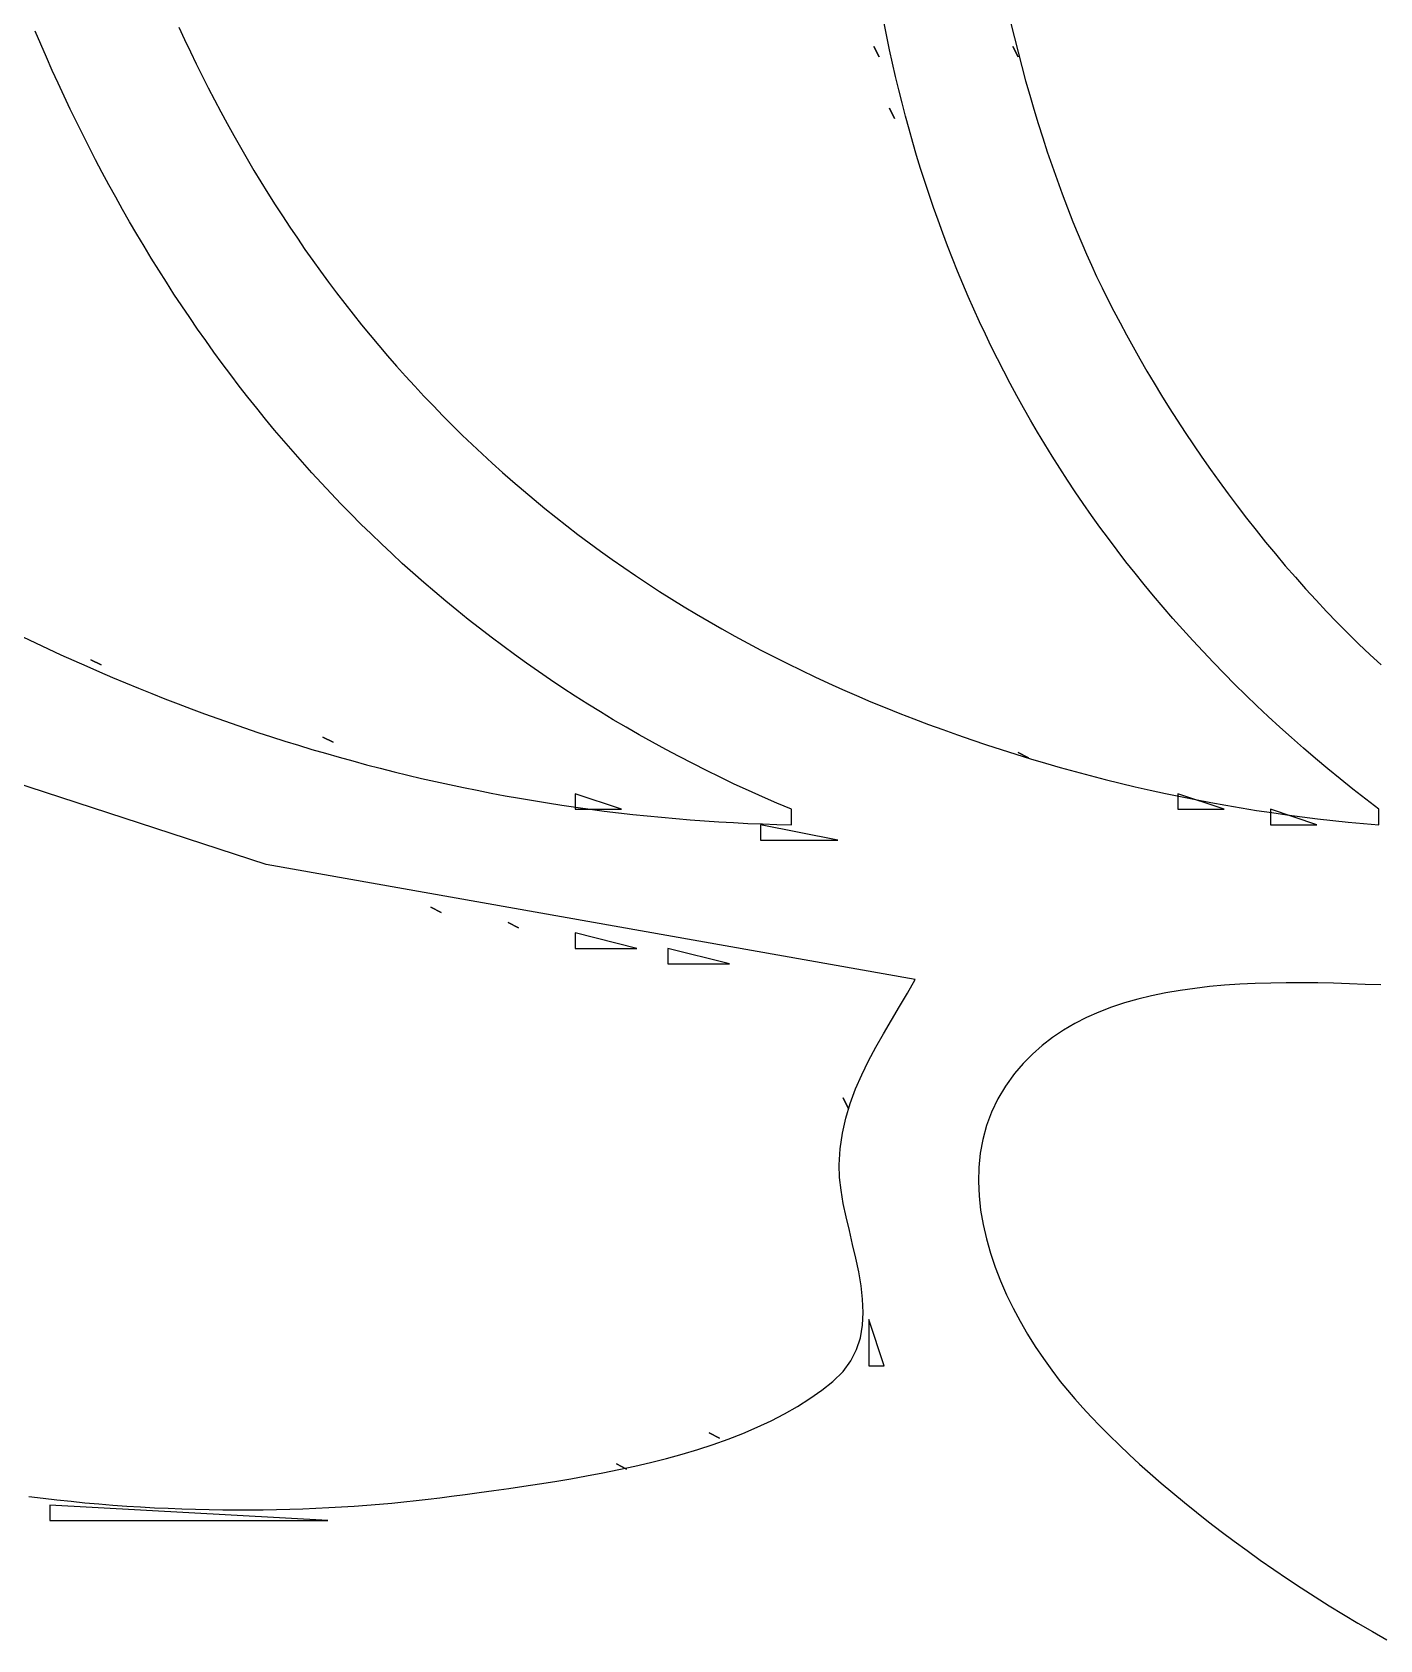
# Model space of a CAD drawing. Header units: millimetres. Extents: x 56222 to 3066687, y -650199 to -121287.
# Drawn here: x 141932.16 to 141933.716, y -185291.693 to -185289.838 of the extents above; entities that cross this region are included whole.
import ezdxf

# ---------------------------------------------------------------- set-up
doc = ezdxf.new("R2010")
doc.units = ezdxf.units.MM
doc.header["$MEASUREMENT"] = 0
doc.layers.add('$TD_AUDIT_GENERATED_(A0BDF17)', color=32, linetype='Continuous', lineweight=30)

msp = doc.modelspace()

# ---------------------------------------------------------------- linework, layer by layer
at = {"layer": '$TD_AUDIT_GENERATED_(A0BDF17)', "linetype": 'Continuous', "lineweight": 25, "ltscale": 2}
for p, q in [((141933.1464, -185289.8433, 0.5173), (141933.1433, -185289.8279, 0.5173)), ((141933.2899, -185289.8282, 0.5173), (141933.2939, -185289.8448, 0.5173)), ((141932.1699, -185289.8522, 0.5173), (141932.1635, -185289.8371, 0.5173)), ((141932.3293, -185289.8326, 0.5173), (141932.3359, -185289.8468, 0.5173)), ((141932.3359, -185289.8468, 0.5173), (141932.3425, -185289.8609, 0.5173)), ((141933.1496, -185289.8587, 0.5173), (141933.1464, -185289.8433, 0.5173)), ((141933.2939, -185289.8448, 0.5173), (141933.298, -185289.8614, 0.5173)), ((141932.1764, -185289.8673, 0.5173), (141932.1699, -185289.8522, 0.5173)), ((141932.3425, -185289.8609, 0.5173), (141932.3493, -185289.8749, 0.5173)), ((141933.1317, -185289.8548, 0.5173), (141933.1376, -185289.8667, 0.5173)), ((141933.1376, -185289.8667, 0.5173), (141933.1317, -185289.8548, 0.5173)), ((141933.153, -185289.8741, 0.5173), (141933.1496, -185289.8587, 0.5173)), ((141933.2922, -185289.8548, 0.5173), (141933.2982, -185289.8667, 0.5173)), ((141933.2982, -185289.8667, 0.5173), (141933.2922, -185289.8548, 0.5173)), ((141933.298, -185289.8614, 0.5173), (141933.3023, -185289.878, 0.5173)), ((141932.1831, -185289.8824, 0.5173), (141932.1764, -185289.8673, 0.5173)), ((141932.1899, -185289.8973, 0.5173), (141932.1831, -185289.8824, 0.5173)), ((141932.3493, -185289.8749, 0.5173), (141932.3562, -185289.8889, 0.5173)), ((141933.1566, -185289.8894, 0.5173), (141933.153, -185289.8741, 0.5173)), ((141933.3023, -185289.878, 0.5173), (141933.3068, -185289.8945, 0.5173)), ((141932.1968, -185289.9122, 0.5173), (141932.1899, -185289.8973, 0.5173)), ((141932.3562, -185289.8889, 0.5173), (141932.3632, -185289.9027, 0.5173)), ((141933.1603, -185289.9047, 0.5173), (141933.1566, -185289.8894, 0.5173)), ((141933.3068, -185289.8945, 0.5173), (141933.3115, -185289.9109, 0.5173)), ((141932.2038, -185289.927, 0.5173), (141932.1968, -185289.9122, 0.5173)), ((141932.3632, -185289.9027, 0.5173), (141932.3704, -185289.9165, 0.5173)), ((141932.3704, -185289.9165, 0.5173), (141932.3776, -185289.9303, 0.5173)), ((141933.1641, -185289.92, 0.5173), (141933.1603, -185289.9047, 0.5173)), ((141933.1681, -185289.9352, 0.5173), (141933.1641, -185289.92, 0.5173)), ((141933.3115, -185289.9109, 0.5173), (141933.3163, -185289.9273, 0.5173)), ((141932.211, -185289.9418, 0.5173), (141932.2038, -185289.927, 0.5173)), ((141932.3776, -185289.9303, 0.5173), (141932.385, -185289.9439, 0.5173)), ((141933.1495, -185289.9262, 0.5173), (141933.1555, -185289.9381, 0.5173)), ((141933.1555, -185289.9381, 0.5173), (141933.1495, -185289.9262, 0.5173)), ((141933.1723, -185289.9504, 0.5173), (141933.1681, -185289.9352, 0.5173)), ((141933.3163, -185289.9273, 0.5173), (141933.3213, -185289.9437, 0.5173)), ((141932.2182, -185289.9565, 0.5173), (141932.211, -185289.9418, 0.5173)), ((141932.2256, -185289.9711, 0.5173), (141932.2182, -185289.9565, 0.5173)), ((141932.385, -185289.9439, 0.5173), (141932.3926, -185289.9575, 0.5173)), ((141932.3926, -185289.9575, 0.5173), (141932.4002, -185289.971, 0.5173)), ((141933.1766, -185289.9655, 0.5173), (141933.1723, -185289.9504, 0.5173)), ((141933.3213, -185289.9437, 0.5173), (141933.3265, -185289.9601, 0.5173)), ((141932.2331, -185289.9856, 0.5173), (141932.2256, -185289.9711, 0.5173)), ((141932.4002, -185289.971, 0.5173), (141932.408, -185289.9844, 0.5173)), ((141933.181, -185289.9806, 0.5173), (141933.1766, -185289.9655, 0.5173)), ((141933.3265, -185289.9601, 0.5173), (141933.3318, -185289.9763, 0.5173)), ((141933.3318, -185289.9763, 0.5173), (141933.3374, -185289.9926, 0.5173)), ((141932.2407, -185290.0001, 0.5173), (141932.2331, -185289.9856, 0.5173)), ((141932.408, -185289.9844, 0.5173), (141932.4159, -185289.9978, 0.5173)), ((141933.1856, -185289.9956, 0.5173), (141933.181, -185289.9806, 0.5173)), ((141933.3374, -185289.9926, 0.5173), (141933.3431, -185290.0088, 0.5173)), ((141932.2484, -185290.0145, 0.5173), (141932.2407, -185290.0001, 0.5173)), ((141932.4159, -185289.9978, 0.5173), (141932.4239, -185290.0111, 0.5173)), ((141932.4239, -185290.0111, 0.5173), (141932.4321, -185290.0243, 0.5173)), ((141933.1904, -185290.0106, 0.5173), (141933.1856, -185289.9956, 0.5173)), ((141933.1953, -185290.0256, 0.5173), (141933.1904, -185290.0106, 0.5173)), ((141933.3431, -185290.0088, 0.5173), (141933.349, -185290.0249, 0.5173)), ((141932.2563, -185290.0288, 0.5173), (141932.2484, -185290.0145, 0.5173)), ((141932.2643, -185290.0431, 0.5173), (141932.2563, -185290.0288, 0.5173)), ((141932.4321, -185290.0243, 0.5173), (141932.4404, -185290.0374, 0.5173)), ((141933.2004, -185290.0405, 0.5173), (141933.1953, -185290.0256, 0.5173)), ((141933.349, -185290.0249, 0.5173), (141933.355, -185290.041, 0.5173)), ((141932.2724, -185290.0572, 0.5173), (141932.2643, -185290.0431, 0.5173)), ((141932.4404, -185290.0374, 0.5173), (141932.4488, -185290.0504, 0.5173)), ((141932.4488, -185290.0504, 0.5173), (141932.4573, -185290.0633, 0.5173)), ((141933.2057, -185290.0553, 0.5173), (141933.2004, -185290.0405, 0.5173)), ((141933.355, -185290.041, 0.5173), (141933.3613, -185290.0571, 0.5173)), ((141932.2806, -185290.0713, 0.5173), (141932.2724, -185290.0572, 0.5173)), ((141932.4573, -185290.0633, 0.5173), (141932.466, -185290.0762, 0.5173)), ((141933.2111, -185290.0701, 0.5173), (141933.2057, -185290.0553, 0.5173)), ((141933.3613, -185290.0571, 0.5173), (141933.3662, -185290.0693, 0.5173)), ((141933.3662, -185290.0693, 0.5173), (141933.3715, -185290.0817, 0.5173)), ((141932.289, -185290.0853, 0.5173), (141932.2806, -185290.0713, 0.5173)), ((141932.2974, -185290.0992, 0.5173), (141932.289, -185290.0853, 0.5173)), ((141932.466, -185290.0762, 0.5173), (141932.4748, -185290.089, 0.5173)), ((141933.2166, -185290.0849, 0.5173), (141933.2111, -185290.0701, 0.5173)), ((141933.2224, -185290.0996, 0.5173), (141933.2166, -185290.0849, 0.5173)), ((141933.3715, -185290.0817, 0.5173), (141933.377, -185290.0944, 0.5173)), ((141932.306, -185290.1131, 0.5173), (141932.2974, -185290.0992, 0.5173)), ((141932.4748, -185290.089, 0.5173), (141932.4838, -185290.1017, 0.5173)), ((141932.4838, -185290.1017, 0.5173), (141932.4928, -185290.1143, 0.5173)), ((141933.2283, -185290.1142, 0.5173), (141933.2224, -185290.0996, 0.5173)), ((141933.377, -185290.0944, 0.5173), (141933.3828, -185290.1072, 0.5173)), ((141932.3148, -185290.1268, 0.5173), (141932.306, -185290.1131, 0.5173)), ((141932.4928, -185290.1143, 0.5173), (141932.502, -185290.1268, 0.5173)), ((141933.2343, -185290.1288, 0.5173), (141933.2283, -185290.1142, 0.5173)), ((141933.3828, -185290.1072, 0.5173), (141933.3888, -185290.1202, 0.5173)), ((141933.3888, -185290.1202, 0.5173), (141933.3952, -185290.1334, 0.5173)), ((141932.3236, -185290.1405, 0.5173), (141932.3148, -185290.1268, 0.5173)), ((141932.3326, -185290.1541, 0.5173), (141932.3236, -185290.1405, 0.5173)), ((141932.502, -185290.1268, 0.5173), (141932.5114, -185290.1392, 0.5173)), ((141932.5114, -185290.1392, 0.5173), (141932.5208, -185290.1515, 0.5173)), ((141933.2406, -185290.1434, 0.5173), (141933.2343, -185290.1288, 0.5173)), ((141933.247, -185290.1579, 0.5173), (141933.2406, -185290.1434, 0.5173)), ((141933.3952, -185290.1334, 0.5173), (141933.4018, -185290.1468, 0.5173)), ((141932.3417, -185290.1676, 0.5173), (141932.3326, -185290.1541, 0.5173)), ((141932.5208, -185290.1515, 0.5173), (141932.5304, -185290.1638, 0.5173)), ((141933.2536, -185290.1724, 0.5173), (141933.247, -185290.1579, 0.5173)), ((141933.4018, -185290.1468, 0.5173), (141933.4087, -185290.1602, 0.5173)), ((141933.4087, -185290.1602, 0.5173), (141933.4158, -185290.1739, 0.5173)), ((141932.3509, -185290.181, 0.5173), (141932.3417, -185290.1676, 0.5173)), ((141932.5304, -185290.1638, 0.5173), (141932.5402, -185290.1759, 0.5173)), ((141932.5402, -185290.1759, 0.5173), (141932.5501, -185290.188, 0.5173)), ((141933.2603, -185290.1868, 0.5173), (141933.2536, -185290.1724, 0.5173)), ((141933.4158, -185290.1739, 0.5173), (141933.4232, -185290.1876, 0.5173)), ((141932.3603, -185290.1943, 0.5173), (141932.3509, -185290.181, 0.5173)), ((141932.3697, -185290.2075, 0.5173), (141932.3603, -185290.1943, 0.5173)), ((141932.5501, -185290.188, 0.5173), (141932.5601, -185290.1999, 0.5173)), ((141933.2672, -185290.2011, 0.5173), (141933.2603, -185290.1868, 0.5173)), ((141933.4232, -185290.1876, 0.5173), (141933.4308, -185290.2014, 0.5173)), ((141932.3794, -185290.2207, 0.5173), (141932.3697, -185290.2075, 0.5173)), ((141932.5601, -185290.1999, 0.5173), (141932.5702, -185290.2118, 0.5173)), ((141932.5702, -185290.2118, 0.5173), (141932.5805, -185290.2236, 0.5173)), ((141933.2743, -185290.2154, 0.5173), (141933.2672, -185290.2011, 0.5173)), ((141933.2816, -185290.2296, 0.5173), (141933.2743, -185290.2154, 0.5173)), ((141933.4308, -185290.2014, 0.5173), (141933.4387, -185290.2153, 0.5173)), ((141933.4387, -185290.2153, 0.5173), (141933.4468, -185290.2294, 0.5173)), ((141932.3891, -185290.2337, 0.5173), (141932.3794, -185290.2207, 0.5173)), ((141932.399, -185290.2467, 0.5173), (141932.3891, -185290.2337, 0.5173)), ((141932.5805, -185290.2236, 0.5173), (141932.5909, -185290.2352, 0.5173)), ((141932.5909, -185290.2352, 0.5173), (141932.6015, -185290.2468, 0.5173)), ((141933.289, -185290.2438, 0.5173), (141933.2816, -185290.2296, 0.5173)), ((141933.4468, -185290.2294, 0.5173), (141933.4552, -185290.2434, 0.5173)), ((141932.409, -185290.2595, 0.5173), (141932.399, -185290.2467, 0.5173)), ((141932.6015, -185290.2468, 0.5173), (141932.6122, -185290.2583, 0.5173)), ((141933.2966, -185290.2579, 0.5173), (141933.289, -185290.2438, 0.5173)), ((141933.4552, -185290.2434, 0.5173), (141933.4638, -185290.2576, 0.5173)), ((141932.4191, -185290.2723, 0.5173), (141932.409, -185290.2595, 0.5173)), ((141932.4294, -185290.2849, 0.5173), (141932.4191, -185290.2723, 0.5173)), ((141932.6122, -185290.2583, 0.5173), (141932.6231, -185290.2696, 0.5173)), ((141932.6231, -185290.2696, 0.5173), (141932.634, -185290.2809, 0.5173)), ((141933.3044, -185290.272, 0.5173), (141933.2966, -185290.2579, 0.5173)), ((141933.3124, -185290.286, 0.5173), (141933.3044, -185290.272, 0.5173)), ((141933.4638, -185290.2576, 0.5173), (141933.4726, -185290.2717, 0.5173)), ((141933.4726, -185290.2717, 0.5173), (141933.4817, -185290.2859, 0.5173)), ((141932.4398, -185290.2975, 0.5173), (141932.4294, -185290.2849, 0.5173)), ((141932.634, -185290.2809, 0.5173), (141932.6452, -185290.2921, 0.5173)), ((141933.3206, -185290.3, 0.5173), (141933.3124, -185290.286, 0.5173)), ((141933.4817, -185290.2859, 0.5173), (141933.491, -185290.3002, 0.5173)), ((141932.4503, -185290.31, 0.5173), (141932.4398, -185290.2975, 0.5173)), ((141932.461, -185290.3223, 0.5173), (141932.4503, -185290.31, 0.5173)), ((141932.6452, -185290.2921, 0.5173), (141932.6564, -185290.3032, 0.5173)), ((141932.6564, -185290.3032, 0.5173), (141932.6679, -185290.3141, 0.5173)), ((141933.3289, -185290.3139, 0.5173), (141933.3206, -185290.3, 0.5173)), ((141933.491, -185290.3002, 0.5173), (141933.5005, -185290.3144, 0.5173)), ((141932.4718, -185290.3346, 0.5173), (141932.461, -185290.3223, 0.5173)), ((141932.6679, -185290.3141, 0.5173), (141932.6794, -185290.325, 0.5173)), ((141932.6794, -185290.325, 0.5173), (141932.6911, -185290.3357, 0.5173)), ((141933.3374, -185290.3277, 0.5173), (141933.3289, -185290.3139, 0.5173)), ((141933.3461, -185290.3415, 0.5173), (141933.3374, -185290.3277, 0.5173)), ((141933.5005, -185290.3144, 0.5173), (141933.5102, -185290.3286, 0.5173)), ((141933.5102, -185290.3286, 0.5173), (141933.5201, -185290.3428, 0.5173)), ((141932.4827, -185290.3467, 0.5173), (141932.4718, -185290.3346, 0.5173)), ((141932.4938, -185290.3588, 0.5173), (141932.4827, -185290.3467, 0.5173)), ((141932.6911, -185290.3357, 0.5173), (141932.7029, -185290.3464, 0.5173)), ((141932.7029, -185290.3464, 0.5173), (141932.7149, -185290.3569, 0.5173)), ((141933.355, -185290.3552, 0.5173), (141933.3461, -185290.3415, 0.5173)), ((141933.5201, -185290.3428, 0.5173), (141933.5302, -185290.3569, 0.5173)), ((141932.505, -185290.3707, 0.5173), (141932.4938, -185290.3588, 0.5173)), ((141932.7149, -185290.3569, 0.5173), (141932.7271, -185290.3673, 0.5173)), ((141933.3641, -185290.3688, 0.5173), (141933.355, -185290.3552, 0.5173)), ((141933.5302, -185290.3569, 0.5173), (141933.5406, -185290.371, 0.5173)), ((141932.5163, -185290.3826, 0.5173), (141932.505, -185290.3707, 0.5173)), ((141932.5278, -185290.3943, 0.5173), (141932.5163, -185290.3826, 0.5173)), ((141932.7271, -185290.3673, 0.5173), (141932.7393, -185290.3776, 0.5173)), ((141932.7393, -185290.3776, 0.5173), (141932.7518, -185290.3878, 0.5173)), ((141933.3734, -185290.3824, 0.5173), (141933.3641, -185290.3688, 0.5173)), ((141933.3829, -185290.3959, 0.5173), (141933.3734, -185290.3824, 0.5173)), ((141933.5406, -185290.371, 0.5173), (141933.5511, -185290.3851, 0.5173)), ((141932.5394, -185290.4059, 0.5173), (141932.5278, -185290.3943, 0.5173)), ((141932.7518, -185290.3878, 0.5173), (141932.7643, -185290.3979, 0.5173)), ((141932.7643, -185290.3979, 0.5173), (141932.777, -185290.4079, 0.5173)), ((141933.3925, -185290.4094, 0.5173), (141933.3829, -185290.3959, 0.5173)), ((141933.5511, -185290.3851, 0.5173), (141933.5618, -185290.3991, 0.5173)), ((141933.5618, -185290.3991, 0.5173), (141933.5728, -185290.413, 0.5173)), ((141932.5512, -185290.4174, 0.5173), (141932.5394, -185290.4059, 0.5173)), ((141932.563, -185290.4288, 0.5173), (141932.5512, -185290.4174, 0.5173)), ((141932.777, -185290.4079, 0.5173), (141932.7899, -185290.4178, 0.5173)), ((141932.7899, -185290.4178, 0.5173), (141932.8029, -185290.4275, 0.5173)), ((141933.4024, -185290.4228, 0.5173), (141933.3925, -185290.4094, 0.5173)), ((141933.5728, -185290.413, 0.5173), (141933.5839, -185290.4268, 0.5173)), ((141932.5751, -185290.4401, 0.5173), (141932.563, -185290.4288, 0.5173)), ((141932.5872, -185290.4513, 0.5173), (141932.5751, -185290.4401, 0.5173)), ((141932.8029, -185290.4275, 0.5173), (141932.8161, -185290.4372, 0.5173)), ((141932.8161, -185290.4372, 0.5173), (141932.8294, -185290.4467, 0.5173)), ((141933.4124, -185290.4361, 0.5173), (141933.4024, -185290.4228, 0.5173)), ((141933.4226, -185290.4494, 0.5173), (141933.4124, -185290.4361, 0.5173)), ((141933.5839, -185290.4268, 0.5173), (141933.5952, -185290.4404, 0.5173)), ((141932.5995, -185290.4624, 0.5173), (141932.5872, -185290.4513, 0.5173)), ((141932.8294, -185290.4467, 0.5173), (141932.8429, -185290.4561, 0.5173)), ((141932.8429, -185290.4561, 0.5173), (141932.8565, -185290.4654, 0.5173)), ((141933.4331, -185290.4626, 0.5173), (141933.4226, -185290.4494, 0.5173)), ((141933.5952, -185290.4404, 0.5173), (141933.6066, -185290.454, 0.5173)), ((141933.6066, -185290.454, 0.5173), (141933.6183, -185290.4674, 0.5173)), ((141932.612, -185290.4733, 0.5173), (141932.5995, -185290.4624, 0.5173)), ((141932.6246, -185290.4841, 0.5173), (141932.612, -185290.4733, 0.5173)), ((141932.8565, -185290.4654, 0.5173), (141932.8702, -185290.4745, 0.5173)), ((141932.8702, -185290.4745, 0.5173), (141932.8842, -185290.4836, 0.5173)), ((141933.4437, -185290.4757, 0.5173), (141933.4331, -185290.4626, 0.5173)), ((141933.4545, -185290.4888, 0.5173), (141933.4437, -185290.4757, 0.5173)), ((141933.6183, -185290.4674, 0.5173), (141933.6301, -185290.4807, 0.5173)), ((141932.6373, -185290.4948, 0.5173), (141932.6246, -185290.4841, 0.5173)), ((141932.6502, -185290.5054, 0.5173), (141932.6373, -185290.4948, 0.5173)), ((141932.8842, -185290.4836, 0.5173), (141932.8982, -185290.4925, 0.5173)), ((141932.8982, -185290.4925, 0.5173), (141932.9125, -185290.5013, 0.5173)), ((141933.4655, -185290.5018, 0.5173), (141933.4545, -185290.4888, 0.5173)), ((141933.6301, -185290.4807, 0.5173), (141933.6421, -185290.4938, 0.5173)), ((141933.6421, -185290.4938, 0.5173), (141933.6542, -185290.5068, 0.5173)), ((141932.6632, -185290.5159, 0.5173), (141932.6502, -185290.5054, 0.5173)), ((141932.9125, -185290.5013, 0.5173), (141932.9268, -185290.5099, 0.5173)), ((141932.9268, -185290.5099, 0.5173), (141932.9414, -185290.5185, 0.5173)), ((141933.4768, -185290.5148, 0.5173), (141933.4655, -185290.5018, 0.5173)), ((141933.6542, -185290.5068, 0.5173), (141933.6665, -185290.5196, 0.5173)), ((141932.6764, -185290.5262, 0.5173), (141932.6632, -185290.5159, 0.5173)), ((141932.6897, -185290.5365, 0.5173), (141932.6764, -185290.5262, 0.5173)), ((141932.9414, -185290.5185, 0.5173), (141932.9561, -185290.5269, 0.5173)), ((141932.9561, -185290.5269, 0.5173), (141932.9709, -185290.5352, 0.5173)), ((141933.4882, -185290.5276, 0.5173), (141933.4768, -185290.5148, 0.5173)), ((141933.4998, -185290.5404, 0.5173), (141933.4882, -185290.5276, 0.5173)), ((141933.6665, -185290.5196, 0.5173), (141933.679, -185290.5321, 0.5173)), ((141933.679, -185290.5321, 0.5173), (141933.6916, -185290.5445, 0.5173)), ((141932.1489, -185290.5359, 0.5173), (141932.1636, -185290.5429, 0.5173)), ((141932.1636, -185290.5429, 0.5173), (141932.1783, -185290.5499, 0.5173)), ((141932.1783, -185290.5499, 0.5173), (141932.1931, -185290.5567, 0.5173)), ((141932.7031, -185290.5466, 0.5173), (141932.6897, -185290.5365, 0.5173)), ((141932.7167, -185290.5565, 0.5173), (141932.7031, -185290.5466, 0.5173)), ((141932.9709, -185290.5352, 0.5173), (141932.9859, -185290.5433, 0.5173)), ((141932.9859, -185290.5433, 0.5173), (141933.0011, -185290.5514, 0.5173)), ((141933.0011, -185290.5514, 0.5173), (141933.0164, -185290.5593, 0.5173)), ((141933.5117, -185290.5531, 0.5173), (141933.4998, -185290.5404, 0.5173)), ((141933.6916, -185290.5445, 0.5173), (141933.7043, -185290.5566, 0.5173)), ((141932.1931, -185290.5567, 0.5173), (141932.2079, -185290.5634, 0.5173)), ((141932.2079, -185290.5634, 0.5173), (141932.2228, -185290.5701, 0.5173)), ((141932.2228, -185290.5701, 0.5173), (141932.2377, -185290.5766, 0.5173)), ((141932.2276, -185290.5626, 0.5173), (141932.2395, -185290.5685, 0.5173)), ((141932.2395, -185290.5685, 0.5173), (141932.2276, -185290.5626, 0.5173)), ((141932.7304, -185290.5664, 0.5173), (141932.7167, -185290.5565, 0.5173)), ((141932.7443, -185290.5761, 0.5173), (141932.7304, -185290.5664, 0.5173)), ((141933.0164, -185290.5593, 0.5173), (141933.0319, -185290.567, 0.5173)), ((141933.0319, -185290.567, 0.5173), (141933.0475, -185290.5747, 0.5173)), ((141933.5237, -185290.5658, 0.5173), (141933.5117, -185290.5531, 0.5173)), ((141933.5359, -185290.5784, 0.5173), (141933.5237, -185290.5658, 0.5173)), ((141933.7043, -185290.5566, 0.5173), (141933.7172, -185290.5685, 0.5173)), ((141932.2377, -185290.5766, 0.5173), (141932.2527, -185290.583, 0.5173)), ((141932.2527, -185290.583, 0.5173), (141932.2677, -185290.5893, 0.5173)), ((141932.7583, -185290.5857, 0.5173), (141932.7443, -185290.5761, 0.5173)), ((141932.7725, -185290.5952, 0.5173), (141932.7583, -185290.5857, 0.5173)), ((141933.0475, -185290.5747, 0.5173), (141933.0633, -185290.5822, 0.5173)), ((141933.0633, -185290.5822, 0.5173), (141933.0792, -185290.5896, 0.5173)), ((141933.5484, -185290.5909, 0.5173), (141933.5359, -185290.5784, 0.5173)), ((141932.2677, -185290.5893, 0.5173), (141932.2828, -185290.5955, 0.5173)), ((141932.2828, -185290.5955, 0.5173), (141932.2979, -185290.6016, 0.5173)), ((141932.2979, -185290.6016, 0.5173), (141932.3131, -185290.6076, 0.5173)), ((141932.7868, -185290.6045, 0.5173), (141932.7725, -185290.5952, 0.5173)), ((141932.8013, -185290.6137, 0.5173), (141932.7868, -185290.6045, 0.5173)), ((141933.0792, -185290.5896, 0.5173), (141933.0953, -185290.5968, 0.5173)), ((141933.0953, -185290.5968, 0.5173), (141933.1116, -185290.6039, 0.5173)), ((141933.1116, -185290.6039, 0.5173), (141933.128, -185290.6109, 0.5173)), ((141933.5611, -185290.6033, 0.5173), (141933.5484, -185290.5909, 0.5173)), ((141933.5739, -185290.6157, 0.5173), (141933.5611, -185290.6033, 0.5173)), ((141932.3131, -185290.6076, 0.5173), (141932.3283, -185290.6135, 0.5173)), ((141932.3283, -185290.6135, 0.5173), (141932.3436, -185290.6192, 0.5173)), ((141932.3436, -185290.6192, 0.5173), (141932.3589, -185290.6248, 0.5173)), ((141932.3589, -185290.6248, 0.5173), (141932.3742, -185290.6304, 0.5173)), ((141932.8159, -185290.6228, 0.5173), (141932.8013, -185290.6137, 0.5173)), ((141932.8307, -185290.6317, 0.5173), (141932.8159, -185290.6228, 0.5173)), ((141933.128, -185290.6109, 0.5173), (141933.1446, -185290.6177, 0.5173)), ((141933.1446, -185290.6177, 0.5173), (141933.1614, -185290.6244, 0.5173)), ((141933.1614, -185290.6244, 0.5173), (141933.1779, -185290.6308, 0.5173)), ((141933.587, -185290.628, 0.5173), (141933.5739, -185290.6157, 0.5173)), ((141932.3742, -185290.6304, 0.5173), (141932.3896, -185290.6358, 0.5173)), ((141932.3896, -185290.6358, 0.5173), (141932.405, -185290.6411, 0.5173)), ((141932.405, -185290.6411, 0.5173), (141932.4205, -185290.6463, 0.5173)), ((141932.8456, -185290.6405, 0.5173), (141932.8307, -185290.6317, 0.5173)), ((141932.8607, -185290.6491, 0.5173), (141932.8456, -185290.6405, 0.5173)), ((141933.1779, -185290.6308, 0.5173), (141933.1946, -185290.6371, 0.5173)), ((141933.1946, -185290.6371, 0.5173), (141933.2112, -185290.6432, 0.5173)), ((141933.2112, -185290.6432, 0.5173), (141933.228, -185290.6492, 0.5173)), ((141933.6003, -185290.6402, 0.5173), (141933.587, -185290.628, 0.5173)), ((141933.6138, -185290.6523, 0.5173), (141933.6003, -185290.6402, 0.5173)), ((141932.4205, -185290.6463, 0.5173), (141932.436, -185290.6514, 0.5173)), ((141932.436, -185290.6514, 0.5173), (141932.4516, -185290.6563, 0.5173)), ((141932.4516, -185290.6563, 0.5173), (141932.4672, -185290.6611, 0.5173)), ((141932.4672, -185290.6611, 0.5173), (141932.4829, -185290.6659, 0.5173)), ((141932.4953, -185290.6518, 0.5173), (141932.5072, -185290.6578, 0.5173)), ((141932.5072, -185290.6578, 0.5173), (141932.4953, -185290.6518, 0.5173)), ((141932.8759, -185290.6577, 0.5173), (141932.8607, -185290.6491, 0.5173)), ((141932.8913, -185290.6661, 0.5173), (141932.8759, -185290.6577, 0.5173)), ((141933.228, -185290.6492, 0.5173), (141933.2448, -185290.655, 0.5173)), ((141933.2448, -185290.655, 0.5173), (141933.2617, -185290.6607, 0.5173)), ((141933.2617, -185290.6607, 0.5173), (141933.2786, -185290.6662, 0.5173)), ((141933.6276, -185290.6644, 0.5173), (141933.6138, -185290.6523, 0.5173)), ((141932.4829, -185290.6659, 0.5173), (141932.4986, -185290.6705, 0.5173)), ((141932.4986, -185290.6705, 0.5173), (141932.5143, -185290.675, 0.5173)), ((141932.5143, -185290.675, 0.5173), (141932.5301, -185290.6793, 0.5173)), ((141932.5301, -185290.6793, 0.5173), (141932.5459, -185290.6836, 0.5173)), ((141932.9068, -185290.6743, 0.5173), (141932.8913, -185290.6661, 0.5173)), ((141932.9225, -185290.6824, 0.5173), (141932.9068, -185290.6743, 0.5173)), ((141933.2786, -185290.6662, 0.5173), (141933.2956, -185290.6716, 0.5173)), ((141933.2956, -185290.6716, 0.5173), (141933.3126, -185290.6768, 0.5173)), ((141933.2982, -185290.6697, 0.5173), (141933.3101, -185290.6756, 0.5173)), ((141933.3101, -185290.6756, 0.5173), (141933.2982, -185290.6697, 0.5173)), ((141933.3126, -185290.6768, 0.5173), (141933.3297, -185290.6818, 0.5173)), ((141933.6415, -185290.6763, 0.5173), (141933.6276, -185290.6644, 0.5173)), ((141933.6557, -185290.6883, 0.5173), (141933.6415, -185290.6763, 0.5173)), ((141932.4299, -185290.7989, 0.5173), (141932.0909, -185290.6884, 0.5173)), ((141932.5459, -185290.6836, 0.5173), (141932.5617, -185290.6877, 0.5173)), ((141932.5617, -185290.6877, 0.5173), (141932.5776, -185290.6917, 0.5173)), ((141932.5776, -185290.6917, 0.5173), (141932.5936, -185290.6956, 0.5173)), ((141932.5936, -185290.6956, 0.5173), (141932.6095, -185290.6994, 0.5173)), ((141932.6095, -185290.6994, 0.5173), (141932.6255, -185290.703, 0.5173)), ((141932.9383, -185290.6904, 0.5173), (141932.9225, -185290.6824, 0.5173)), ((141932.9543, -185290.6982, 0.5173), (141932.9383, -185290.6904, 0.5173)), ((141932.9704, -185290.7059, 0.5173), (141932.9543, -185290.6982, 0.5173)), ((141933.3297, -185290.6818, 0.5173), (141933.3468, -185290.6868, 0.5173)), ((141933.3468, -185290.6868, 0.5173), (141933.364, -185290.6915, 0.5173)), ((141933.364, -185290.6915, 0.5173), (141933.3813, -185290.6961, 0.5173)), ((141933.3813, -185290.6961, 0.5173), (141933.3985, -185290.7006, 0.5173)), ((141933.67, -185290.7001, 0.5173), (141933.6557, -185290.6883, 0.5173)), ((141933.6846, -185290.7118, 0.5173), (141933.67, -185290.7001, 0.5173)), ((141932.6255, -185290.703, 0.5173), (141932.6416, -185290.7066, 0.5173)), ((141932.6416, -185290.7066, 0.5173), (141932.6577, -185290.71, 0.5173)), ((141932.6577, -185290.71, 0.5173), (141932.6738, -185290.7132, 0.5173)), ((141932.6738, -185290.7132, 0.5173), (141932.6899, -185290.7164, 0.5173)), ((141932.6899, -185290.7164, 0.5173), (141932.7061, -185290.7194, 0.5173)), ((141932.7867, -185290.7172, 0.5173), (141932.7867, -185290.7351, 0.5173)), ((141932.8402, -185290.7351, 0.5173), (141932.7867, -185290.7172, 0.5173)), ((141932.9867, -185290.7134, 0.5173), (141932.9704, -185290.7059, 0.5173)), ((141933.0031, -185290.7208, 0.5173), (141932.9867, -185290.7134, 0.5173)), ((141933.3985, -185290.7006, 0.5173), (141933.4159, -185290.7049, 0.5173)), ((141933.4159, -185290.7049, 0.5173), (141933.4332, -185290.709, 0.5173)), ((141933.4332, -185290.709, 0.5173), (141933.4506, -185290.713, 0.5173)), ((141933.4506, -185290.713, 0.5173), (141933.4681, -185290.7168, 0.5173)), ((141933.4681, -185290.7168, 0.5173), (141933.4855, -185290.7204, 0.5173)), ((141933.4826, -185290.7172, 0.5173), (141933.4826, -185290.7351, 0.5173)), ((141933.5361, -185290.7351, 0.5173), (141933.4826, -185290.7172, 0.5173)), ((141933.6995, -185290.7235, 0.5173), (141933.6846, -185290.7118, 0.5173)), ((141932.7061, -185290.7194, 0.5173), (141932.7223, -185290.7223, 0.5173)), ((141932.7223, -185290.7223, 0.5173), (141932.7386, -185290.7251, 0.5173)), ((141932.7386, -185290.7251, 0.5173), (141932.7549, -185290.7277, 0.5173)), ((141932.7549, -185290.7277, 0.5173), (141932.7712, -185290.7303, 0.5173)), ((141932.7712, -185290.7303, 0.5173), (141932.7875, -185290.7327, 0.5173)), ((141932.7867, -185290.7351, 0.5173), (141932.8402, -185290.7351, 0.5173)), ((141932.7875, -185290.7327, 0.5173), (141932.8039, -185290.7349, 0.5173)), ((141932.8039, -185290.7349, 0.5173), (141932.8204, -185290.7371, 0.5173)), ((141932.8204, -185290.7371, 0.5173), (141932.8368, -185290.7391, 0.5173)), ((141933.0197, -185290.728, 0.5173), (141933.0031, -185290.7208, 0.5173)), ((141933.0365, -185290.7351, 0.5173), (141933.0197, -185290.728, 0.5173)), ((141933.0365, -185290.7529, 0.5173), (141933.0365, -185290.7351, 0.5173)), ((141933.4826, -185290.7351, 0.5173), (141933.5361, -185290.7351, 0.5173)), ((141933.4855, -185290.7204, 0.5173), (141933.503, -185290.7239, 0.5173)), ((141933.503, -185290.7239, 0.5173), (141933.5205, -185290.7273, 0.5173)), ((141933.5205, -185290.7273, 0.5173), (141933.5381, -185290.7304, 0.5173)), ((141933.5381, -185290.7304, 0.5173), (141933.5556, -185290.7334, 0.5173)), ((141933.5556, -185290.7334, 0.5173), (141933.5732, -185290.7363, 0.5173)), ((141933.5732, -185290.7363, 0.5173), (141933.5909, -185290.7389, 0.5173)), ((141933.5896, -185290.7351, 0.5173), (141933.5896, -185290.7529, 0.5173)), ((141933.6431, -185290.7529, 0.5173), (141933.5896, -185290.7351, 0.5173)), ((141933.7145, -185290.7351, 0.5173), (141933.6995, -185290.7235, 0.5173)), ((141933.7145, -185290.7529, 0.5173), (141933.7145, -185290.7351, 0.5173)), ((141932.8368, -185290.7391, 0.5173), (141932.8533, -185290.741, 0.5173)), ((141932.8533, -185290.741, 0.5173), (141932.8698, -185290.7427, 0.5173)), ((141932.8698, -185290.7427, 0.5173), (141932.8863, -185290.7443, 0.5173)), ((141932.8863, -185290.7443, 0.5173), (141932.9029, -185290.7458, 0.5173)), ((141932.9029, -185290.7458, 0.5173), (141932.9195, -185290.7472, 0.5173)), ((141932.9195, -185290.7472, 0.5173), (141932.9361, -185290.7484, 0.5173)), ((141932.9361, -185290.7484, 0.5173), (141932.9528, -185290.7495, 0.5173)), ((141932.9528, -185290.7495, 0.5173), (141932.9695, -185290.7504, 0.5173)), ((141932.9695, -185290.7504, 0.5173), (141932.9862, -185290.7513, 0.5173)), ((141932.9862, -185290.7513, 0.5173), (141933.0029, -185290.752, 0.5173)), ((141933.0008, -185290.7529, 0.5173), (141933.0008, -185290.7708, 0.5173)), ((141933.09, -185290.7708, 0.5173), (141933.0008, -185290.7529, 0.5173)), ((141933.0029, -185290.752, 0.5173), (141933.0197, -185290.7525, 0.5173)), ((141933.0197, -185290.7525, 0.5173), (141933.0365, -185290.7529, 0.5173)), ((141933.5896, -185290.7529, 0.5173), (141933.6431, -185290.7529, 0.5173)), ((141933.5909, -185290.7389, 0.5173), (141933.6085, -185290.7414, 0.5173)), ((141933.6085, -185290.7414, 0.5173), (141933.6261, -185290.7438, 0.5173)), ((141933.6261, -185290.7438, 0.5173), (141933.6438, -185290.746, 0.5173)), ((141933.6438, -185290.746, 0.5173), (141933.6615, -185290.748, 0.5173)), ((141933.6615, -185290.748, 0.5173), (141933.6791, -185290.7498, 0.5173)), ((141933.6791, -185290.7498, 0.5173), (141933.6968, -185290.7514, 0.5173)), ((141933.6968, -185290.7514, 0.5173), (141933.7145, -185290.7529, 0.5173)), ((141933.0008, -185290.7708, 0.5173), (141933.09, -185290.7708, 0.5173)), ((141933.1792, -185290.9313, 0.5173), (141932.4299, -185290.7989, 0.5173)), ((141932.6202, -185290.8481, 0.5173), (141932.6321, -185290.854, 0.5173)), ((141932.6321, -185290.854, 0.5173), (141932.6202, -185290.8481, 0.5173)), ((141932.7094, -185290.8659, 0.5173), (141932.7213, -185290.8719, 0.5173)), ((141932.7213, -185290.8719, 0.5173), (141932.7094, -185290.8659, 0.5173)), ((141932.7867, -185290.8778, 0.5173), (141932.7867, -185290.8957, 0.5173)), ((141932.8581, -185290.8957, 0.5173), (141932.7867, -185290.8778, 0.5173)), ((141932.7867, -185290.8957, 0.5173), (141932.8581, -185290.8957, 0.5173)), ((141932.8938, -185290.8957, 0.5173), (141932.8938, -185290.9135, 0.5173)), ((141932.9651, -185290.9135, 0.5173), (141932.8938, -185290.8957, 0.5173)), ((141932.8938, -185290.9135, 0.5173), (141932.9651, -185290.9135, 0.5173)), ((141933.1703, -185290.9472, 0.5173), (141933.1792, -185290.9313, 0.5173)), ((141933.5191, -185290.9397, 0.5173), (141933.502, -185290.9417, 0.5173)), ((141933.5364, -185290.9382, 0.5173), (141933.5191, -185290.9397, 0.5173)), ((141933.554, -185290.937, 0.5173), (141933.5364, -185290.9382, 0.5173)), ((141933.5718, -185290.9361, 0.5173), (141933.554, -185290.937, 0.5173)), ((141933.5897, -185290.9356, 0.5173), (141933.5718, -185290.9361, 0.5173)), ((141933.6077, -185290.9353, 0.5173), (141933.5897, -185290.9356, 0.5173)), ((141933.6259, -185290.9353, 0.5173), (141933.6077, -185290.9353, 0.5173)), ((141933.6441, -185290.9355, 0.5173), (141933.6259, -185290.9353, 0.5173)), ((141933.6623, -185290.9359, 0.5173), (141933.6441, -185290.9355, 0.5173)), ((141933.6806, -185290.9364, 0.5173), (141933.6623, -185290.9359, 0.5173)), ((141933.6988, -185290.9371, 0.5173), (141933.6806, -185290.9364, 0.5173)), ((141933.717, -185290.9378, 0.5173), (141933.6988, -185290.9371, 0.5173)), ((141933.1611, -185290.9628, 0.5173), (141933.1703, -185290.9472, 0.5173)), ((141933.421, -185290.9585, 0.5173), (141933.406, -185290.9635, 0.5173)), ((141933.4365, -185290.9541, 0.5173), (141933.421, -185290.9585, 0.5173)), ((141933.4523, -185290.9502, 0.5173), (141933.4365, -185290.9541, 0.5173)), ((141933.4686, -185290.9469, 0.5173), (141933.4523, -185290.9502, 0.5173)), ((141933.4851, -185290.9441, 0.5173), (141933.4686, -185290.9469, 0.5173)), ((141933.502, -185290.9417, 0.5173), (141933.4851, -185290.9441, 0.5173)), ((141933.1519, -185290.9784, 0.5173), (141933.1611, -185290.9628, 0.5173)), ((141933.3772, -185290.9754, 0.5173), (141933.3636, -185290.9824, 0.5173)), ((141933.3914, -185290.9692, 0.5173), (141933.3772, -185290.9754, 0.5173)), ((141933.406, -185290.9635, 0.5173), (141933.3914, -185290.9692, 0.5173)), ((141933.1339, -185291.0097, 0.5173), (141933.1427, -185290.9941, 0.5173)), ((141933.1427, -185290.9941, 0.5173), (141933.1519, -185290.9784, 0.5173)), ((141933.3505, -185290.99, 0.5173), (141933.338, -185290.9984, 0.5173)), ((141933.3636, -185290.9824, 0.5173), (141933.3505, -185290.99, 0.5173)), ((141933.1255, -185291.0255, 0.5173), (141933.1339, -185291.0097, 0.5173)), ((141933.326, -185291.0076, 0.5173), (141933.3147, -185291.0176, 0.5173)), ((141933.338, -185290.9984, 0.5173), (141933.326, -185291.0076, 0.5173)), ((141933.1176, -185291.0415, 0.5173), (141933.1255, -185291.0255, 0.5173)), ((141933.304, -185291.0284, 0.5173), (141933.294, -185291.0401, 0.5173)), ((141933.3147, -185291.0176, 0.5173), (141933.304, -185291.0284, 0.5173)), ((141933.1105, -185291.0578, 0.5173), (141933.1176, -185291.0415, 0.5173)), ((141933.294, -185291.0401, 0.5173), (141933.2836, -185291.0545, 0.5173)), ((141933.096, -185291.0681, 0.5173), (141933.1019, -185291.08, 0.5173)), ((141933.1019, -185291.08, 0.5173), (141933.096, -185291.0681, 0.5173)), ((141933.1043, -185291.0744, 0.5173), (141933.1105, -185291.0578, 0.5173)), ((141933.2748, -185291.0693, 0.5173), (141933.2675, -185291.0846, 0.5173)), ((141933.2836, -185291.0545, 0.5173), (141933.2748, -185291.0693, 0.5173)), ((141933.0991, -185291.0914, 0.5173), (141933.1043, -185291.0744, 0.5173)), ((141933.2675, -185291.0846, 0.5173), (141933.2617, -185291.1001, 0.5173)), ((141933.0952, -185291.1088, 0.5173), (141933.0991, -185291.0914, 0.5173)), ((141933.2617, -185291.1001, 0.5173), (141933.2574, -185291.116, 0.5173)), ((141933.0915, -185291.1455, 0.5173), (141933.0926, -185291.1268, 0.5173)), ((141933.0926, -185291.1268, 0.5173), (141933.0952, -185291.1088, 0.5173)), ((141933.2574, -185291.116, 0.5173), (141933.2544, -185291.132, 0.5173)), ((141933.2544, -185291.132, 0.5173), (141933.2528, -185291.1483, 0.5173)), ((141933.092, -185291.1598, 0.5173), (141933.0915, -185291.1455, 0.5173)), ((141933.0937, -185291.1746, 0.5173), (141933.092, -185291.1598, 0.5173)), ((141933.2528, -185291.1483, 0.5173), (141933.2523, -185291.1647, 0.5173)), ((141933.0963, -185291.1898, 0.5173), (141933.0937, -185291.1746, 0.5173)), ((141933.2523, -185291.1647, 0.5173), (141933.253, -185291.1812, 0.5173)), ((141933.253, -185291.1812, 0.5173), (141933.2548, -185291.1977, 0.5173)), ((141933.0996, -185291.2054, 0.5173), (141933.0963, -185291.1898, 0.5173)), ((141933.2548, -185291.1977, 0.5173), (141933.2577, -185291.2143, 0.5173)), ((141933.1033, -185291.2212, 0.5173), (141933.0996, -185291.2054, 0.5173)), ((141933.2577, -185291.2143, 0.5173), (141933.2615, -185291.2307, 0.5173)), ((141933.1071, -185291.2371, 0.5173), (141933.1033, -185291.2212, 0.5173)), ((141933.1108, -185291.253, 0.5173), (141933.1071, -185291.2371, 0.5173)), ((141933.2615, -185291.2307, 0.5173), (141933.2661, -185291.2471, 0.5173)), ((141933.1141, -185291.269, 0.5173), (141933.1108, -185291.253, 0.5173)), ((141933.2661, -185291.2471, 0.5173), (141933.2716, -185291.2634, 0.5173)), ((141933.1168, -185291.2848, 0.5173), (141933.1141, -185291.269, 0.5173)), ((141933.2716, -185291.2634, 0.5173), (141933.2779, -185291.2794, 0.5173)), ((141933.1186, -185291.3003, 0.5173), (141933.1168, -185291.2848, 0.5173)), ((141933.2779, -185291.2794, 0.5173), (141933.2848, -185291.2952, 0.5173)), ((141933.1192, -185291.3156, 0.5173), (141933.1186, -185291.3003, 0.5173)), ((141933.2848, -185291.2952, 0.5173), (141933.2923, -185291.3108, 0.5173)), ((141933.2923, -185291.3108, 0.5173), (141933.3004, -185291.3259, 0.5173)), ((141933.116, -185291.3448, 0.5173), (141933.1184, -185291.3304, 0.5173)), ((141933.1184, -185291.3304, 0.5173), (141933.1192, -185291.3156, 0.5173)), ((141933.1257, -185291.3239, 0.5173), (141933.1257, -185291.3774, 0.5173)), ((141933.1436, -185291.3774, 0.5173), (141933.1257, -185291.3239, 0.5173)), ((141933.3004, -185291.3259, 0.5173), (141933.309, -185291.3407, 0.5173)), ((141933.1116, -185291.3585, 0.5173), (141933.116, -185291.3448, 0.5173)), ((141933.309, -185291.3407, 0.5173), (141933.318, -185291.3551, 0.5173)), ((141933.1051, -185291.3716, 0.5173), (141933.1116, -185291.3585, 0.5173)), ((141933.318, -185291.3551, 0.5173), (141933.3273, -185291.369, 0.5173)), ((141933.0843, -185291.3953, 0.5173), (141933.0961, -185291.3839, 0.5173)), ((141933.0961, -185291.3839, 0.5173), (141933.1051, -185291.3716, 0.5173)), ((141933.1257, -185291.3774, 0.5173), (141933.1436, -185291.3774, 0.5173)), ((141933.3273, -185291.369, 0.5173), (141933.337, -185291.3824, 0.5173)), ((141933.337, -185291.3824, 0.5173), (141933.3468, -185291.3952, 0.5173)), ((141933.0714, -185291.4055, 0.5173), (141933.0843, -185291.3953, 0.5173)), ((141933.3468, -185291.3952, 0.5173), (141933.355, -185291.4052, 0.5173)), ((141933.0434, -185291.4242, 0.5173), (141933.0577, -185291.4151, 0.5173)), ((141933.0577, -185291.4151, 0.5173), (141933.0714, -185291.4055, 0.5173)), ((141933.355, -185291.4052, 0.5173), (141933.3637, -185291.4154, 0.5173)), ((141933.3637, -185291.4154, 0.5173), (141933.3729, -185291.4258, 0.5173)), ((141932.9968, -185291.4482, 0.5173), (141933.0129, -185291.4407, 0.5173)), ((141933.0129, -185291.4407, 0.5173), (141933.0284, -185291.4327, 0.5173)), ((141933.0284, -185291.4327, 0.5173), (141933.0434, -185291.4242, 0.5173)), ((141933.3729, -185291.4258, 0.5173), (141933.3826, -185291.4363, 0.5173)), ((141933.3826, -185291.4363, 0.5173), (141933.3928, -185291.447, 0.5173)), ((141932.9413, -185291.4547, 0.5173), (141932.9532, -185291.4607, 0.5173)), ((141932.9532, -185291.4607, 0.5173), (141932.9413, -185291.4547, 0.5173)), ((141932.9633, -185291.4618, 0.5173), (141932.9803, -185291.4552, 0.5173)), ((141932.9803, -185291.4552, 0.5173), (141932.9968, -185291.4482, 0.5173)), ((141933.3928, -185291.447, 0.5173), (141933.4035, -185291.4578, 0.5173)), ((141933.4035, -185291.4578, 0.5173), (141933.4147, -185291.4686, 0.5173)), ((141932.8922, -185291.4841, 0.5173), (141932.9104, -185291.4791, 0.5173)), ((141932.9104, -185291.4791, 0.5173), (141932.9283, -185291.4737, 0.5173)), ((141932.9283, -185291.4737, 0.5173), (141932.946, -185291.468, 0.5173)), ((141932.946, -185291.468, 0.5173), (141932.9633, -185291.4618, 0.5173)), ((141933.4147, -185291.4686, 0.5173), (141933.4263, -185291.4796, 0.5173)), ((141932.8185, -185291.5008, 0.5173), (141932.837, -185291.4971, 0.5173)), ((141932.8343, -185291.4904, 0.5173), (141932.8462, -185291.4964, 0.5173)), ((141932.8462, -185291.4964, 0.5173), (141932.8343, -185291.4904, 0.5173)), ((141932.837, -185291.4971, 0.5173), (141932.8555, -185291.493, 0.5173)), ((141932.8555, -185291.493, 0.5173), (141932.8739, -185291.4887, 0.5173)), ((141932.8739, -185291.4887, 0.5173), (141932.8922, -185291.4841, 0.5173)), ((141933.4263, -185291.4796, 0.5173), (141933.4383, -185291.4906, 0.5173)), ((141933.4383, -185291.4906, 0.5173), (141933.4507, -185291.5017, 0.5173)), ((141932.7101, -185291.5187, 0.5173), (141932.7276, -185291.5161, 0.5173)), ((141932.7276, -185291.5161, 0.5173), (141932.7454, -185291.5135, 0.5173)), ((141932.7454, -185291.5135, 0.5173), (141932.7634, -185291.5106, 0.5173)), ((141932.7634, -185291.5106, 0.5173), (141932.7817, -185291.5076, 0.5173)), ((141932.7817, -185291.5076, 0.5173), (141932.8, -185291.5043, 0.5173)), ((141932.8, -185291.5043, 0.5173), (141932.8185, -185291.5008, 0.5173)), ((141933.4507, -185291.5017, 0.5173), (141933.4634, -185291.5128, 0.5173)), ((141933.4634, -185291.5128, 0.5173), (141933.4766, -185291.524, 0.5173)), ((141932.1562, -185291.5281, 0.5173), (141932.1724, -185291.5301, 0.5173)), ((141932.1724, -185291.5301, 0.5173), (141932.1885, -185291.5319, 0.5173)), ((141932.1885, -185291.5319, 0.5173), (141932.2047, -185291.5336, 0.5173)), ((141932.2047, -185291.5336, 0.5173), (141932.2208, -185291.5352, 0.5173)), ((141932.575, -185291.5356, 0.5173), (141932.5891, -185291.5342, 0.5173)), ((141932.5891, -185291.5342, 0.5173), (141932.6031, -185291.5327, 0.5173)), ((141932.6031, -185291.5327, 0.5173), (141932.6169, -185291.5312, 0.5173)), ((141932.6169, -185291.5312, 0.5173), (141932.6305, -185291.5295, 0.5173)), ((141932.6305, -185291.5295, 0.5173), (141932.644, -185291.5277, 0.5173)), ((141932.644, -185291.5277, 0.5173), (141932.6598, -185291.5256, 0.5173)), ((141932.6598, -185291.5256, 0.5173), (141932.6761, -185291.5234, 0.5173)), ((141932.6761, -185291.5234, 0.5173), (141932.6929, -185291.5211, 0.5173)), ((141932.6929, -185291.5211, 0.5173), (141932.7101, -185291.5187, 0.5173)), ((141933.4766, -185291.524, 0.5173), (141933.4901, -185291.5351, 0.5173)), ((141932.1801, -185291.538, 0.5173), (141932.1801, -185291.5558, 0.5173)), ((141932.5012, -185291.5558, 0.5173), (141932.1801, -185291.538, 0.5173)), ((141932.2208, -185291.5352, 0.5173), (141932.2369, -185291.5366, 0.5173)), ((141932.2369, -185291.5366, 0.5173), (141932.253, -185291.5379, 0.5173)), ((141932.253, -185291.5379, 0.5173), (141932.269, -185291.5391, 0.5173)), ((141932.269, -185291.5391, 0.5173), (141932.285, -185291.5401, 0.5173)), ((141932.285, -185291.5401, 0.5173), (141932.301, -185291.541, 0.5173)), ((141932.301, -185291.541, 0.5173), (141932.3169, -185291.5417, 0.5173)), ((141932.3169, -185291.5417, 0.5173), (141932.3328, -185291.5423, 0.5173)), ((141932.3328, -185291.5423, 0.5173), (141932.3486, -185291.5428, 0.5173)), ((141932.3486, -185291.5428, 0.5173), (141932.3644, -185291.5432, 0.5173)), ((141932.3644, -185291.5432, 0.5173), (141932.3801, -185291.5434, 0.5173)), ((141932.3801, -185291.5434, 0.5173), (141932.3957, -185291.5435, 0.5173)), ((141932.3957, -185291.5435, 0.5173), (141932.4112, -185291.5435, 0.5173)), ((141932.4112, -185291.5435, 0.5173), (141932.4266, -185291.5433, 0.5173)), ((141932.4266, -185291.5433, 0.5173), (141932.442, -185291.5431, 0.5173)), ((141932.442, -185291.5431, 0.5173), (141932.4572, -185291.5427, 0.5173)), ((141932.4572, -185291.5427, 0.5173), (141932.4723, -185291.5422, 0.5173)), ((141932.4723, -185291.5422, 0.5173), (141932.4874, -185291.5416, 0.5173)), ((141932.4874, -185291.5416, 0.5173), (141932.5023, -185291.5409, 0.5173)), ((141932.5023, -185291.5409, 0.5173), (141932.5171, -185291.54, 0.5173)), ((141932.5171, -185291.54, 0.5173), (141932.5318, -185291.5391, 0.5173)), ((141932.5318, -185291.5391, 0.5173), (141932.5463, -185291.538, 0.5173)), ((141932.5463, -185291.538, 0.5173), (141932.5607, -185291.5369, 0.5173)), ((141932.5607, -185291.5369, 0.5173), (141932.575, -185291.5356, 0.5173)), ((141933.4901, -185291.5351, 0.5173), (141933.504, -185291.5463, 0.5173)), ((141933.504, -185291.5463, 0.5173), (141933.5181, -185291.5574, 0.5173)), ((141932.1801, -185291.5558, 0.5173), (141932.5012, -185291.5558, 0.5173)), ((141933.5181, -185291.5574, 0.5173), (141933.5326, -185291.5685, 0.5173)), ((141933.5326, -185291.5685, 0.5173), (141933.5474, -185291.5795, 0.5173)), ((141933.5474, -185291.5795, 0.5173), (141933.5624, -185291.5905, 0.5173)), ((141933.5624, -185291.5905, 0.5173), (141933.5777, -185291.6014, 0.5173)), ((141933.5777, -185291.6014, 0.5173), (141933.5932, -185291.6122, 0.5173)), ((141933.5932, -185291.6122, 0.5173), (141933.609, -185291.6229, 0.5173)), ((141933.609, -185291.6229, 0.5173), (141933.6249, -185291.6335, 0.5173)), ((141933.6249, -185291.6335, 0.5173), (141933.6411, -185291.6439, 0.5173)), ((141933.6411, -185291.6439, 0.5173), (141933.6574, -185291.6542, 0.5173)), ((141933.6574, -185291.6542, 0.5173), (141933.6738, -185291.6643, 0.5173)), ((141933.6738, -185291.6643, 0.5173), (141933.6904, -185291.6742, 0.5173)), ((141933.6904, -185291.6742, 0.5173), (141933.7071, -185291.684, 0.5173)), ((141933.7071, -185291.684, 0.5173), (141933.7239, -185291.6935, 0.5173))]:
    msp.add_line(p, q, dxfattribs=at)

doc.saveas('drawing.dxf')
